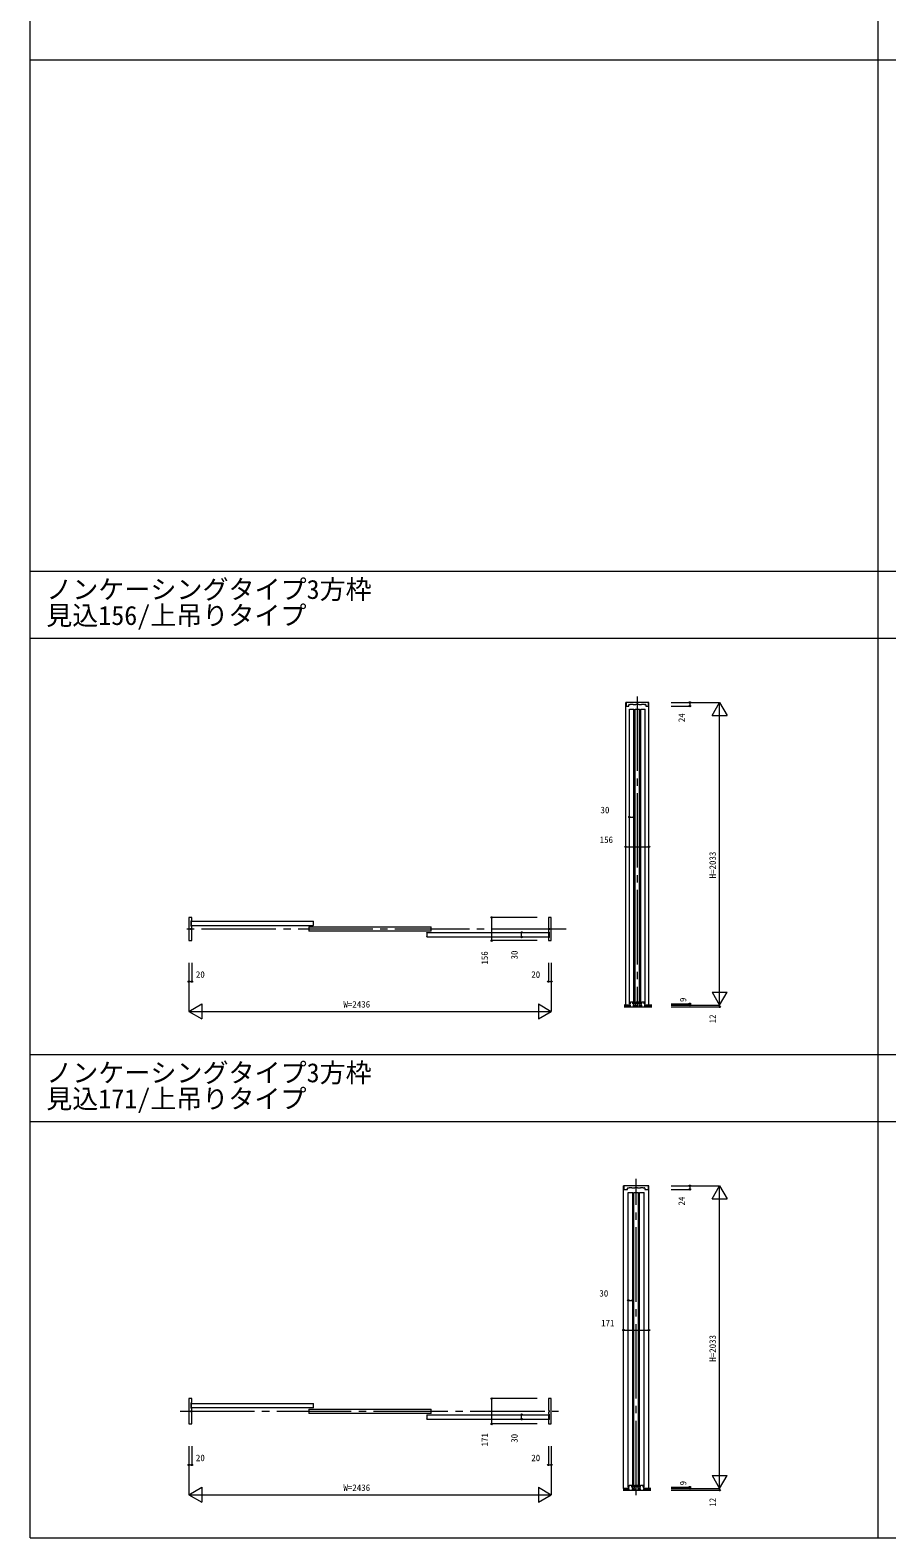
# Model space of a CAD drawing. Units: millimetres, scale not verified. Extents: x -14341 to 14341, y -10000 to 10000.
# Drawn here: x -14341 to -8583, y -10000 to 130 of the extents above; entities that cross this region are included whole.
import ezdxf
from ezdxf.enums import TextEntityAlignment as Align

# ---------------------------------------------------------------- set-up
doc = ezdxf.new("R2010")
doc.units = ezdxf.units.MM
doc.header["$LTSCALE"] = 50
doc.linetypes.add('USER1', pattern=[13, 10, -1, 1, -1])
for name, color, linetype, lineweight in [('0-0_0', 7, 'Continuous', 18), ('0-1_YKK_F1', 7, 'Continuous', 18), ('0-3_YKK_N1', 2, 'Continuous', 18), ('0-4_YKK_B1', 4, 'Continuous', 18), ('0-5_YKK_Z1', 7, 'Continuous', 18)]:
    doc.layers.add(name, color=color, linetype=linetype, lineweight=lineweight)
doc.styles.add('ＭＳ ゴシック', font='')
doc.styles.get('ＭＳ ゴシック').set_extended_font_data('MS Gothic')

msp = doc.modelspace()

# ---------------------------------------------------------------- linework, layer by layer
at = {"layer": '0-1_YKK_F1'}
for p, q in [((-14340.51, -10000), (-14340.51, 10000)), ((-8640.51, -10000), (-8640.51, 9500)), ((-14340.51, -70), (14159.49, -70)), ((-14340.51, -3505), (14159.49, -3505)), ((-14340.51, -3955), (14159.49, -3955)), ((-14340.51, -6752.5), (8459.49, -6752.5)), ((-14340.51, -7202.5), (8459.49, -7202.5)), ((-14340.51, -10000), (14340.51, -10000))]:
    msp.add_line(p, q, dxfattribs=at)
at = {"layer": '0-3_YKK_N1'}
for p, q in [((-10032.01, -4387.5), (-9707.01, -4387.5)), ((-10032.01, -4411.5), (-9907.01, -4411.5)), ((-9907.01, -4387.5), (-9907.01, -4411.5)), ((-9757.01, -4474.1), (-9707.01, -4387.5)), ((-9707.01, -6420.5), (-9707.01, -4387.5)), ((-9707.01, -4387.5), (-9657.01, -4474.1)), ((-9757.01, -4474.1), (-9657.01, -4474.1)), ((-10313.01, -5156.88), (-10283.01, -5156.88)), ((-10338.01, -5356.88), (-10182.01, -5356.88)), ((-11238.01, -5987.5), (-11238.01, -5831.5)), ((-10933.01, -5831.5), (-11238.01, -5831.5)), ((-11038.01, -5962.5), (-11038.01, -5932.5)), ((-10933.01, -5987.5), (-11238.01, -5987.5)), ((-13274.01, -6137.5), (-13274.01, -6462.5)), ((-13254.01, -6137.5), (-13254.01, -6262.5)), ((-10838.01, -6137.5), (-10838.01, -6462.5)), ((-13274.01, -6262.5), (-13254.01, -6262.5)), ((-9757.01, -6333.9), (-9657.01, -6333.9)), ((-9757.01, -6333.9), (-9657.01, -6333.9)), ((-9757.01, -6333.9), (-9707.01, -6420.5)), ((-9707.01, -6420.5), (-9657.01, -6333.9)), ((-13274.01, -6462.5), (-13187.41, -6412.5)), ((-13274.01, -6462.5), (-10838.01, -6462.5)), ((-13274.01, -6462.5), (-13187.41, -6512.5)), ((-13187.41, -6412.5), (-13187.41, -6512.5)), ((-10924.61, -6412.5), (-10924.61, -6512.5)), ((-10924.61, -6412.5), (-10838.01, -6462.5)), ((-10924.61, -6512.5), (-10838.01, -6462.5)), ((-10032.01, -6420.5), (-9707.01, -6420.5)), ((-10032.01, -6432.5), (-9707.01, -6432.5)), ((-9707.01, -6420.5), (-9707.01, -6432.5)), ((-10032.01, -7635), (-9707.01, -7635)), ((-10032.01, -7659), (-9907.01, -7659)), ((-9907.01, -7635), (-9907.01, -7659)), ((-9757.01, -7721.6), (-9707.01, -7635)), ((-9707.01, -9668), (-9707.01, -7635)), ((-9707.01, -7635), (-9657.01, -7721.6)), ((-9757.01, -7721.6), (-9657.01, -7721.6)), ((-10320.51, -8404.38), (-10290.51, -8404.38)), ((-10353.01, -8604.38), (-10182.01, -8604.38)), ((-11238.01, -9235), (-11238.01, -9064)), ((-10933.01, -9064), (-11238.01, -9064)), ((-11038.01, -9202.5), (-11038.01, -9172.5)), ((-10933.01, -9235), (-11238.01, -9235)), ((-13273.97, -9385), (-13273.97, -9710)), ((-13253.97, -9385), (-13253.97, -9510)), ((-10837.97, -9385), (-10837.97, -9710)), ((-13273.97, -9510), (-13253.97, -9510)), ((-9757.01, -9581.4), (-9657.01, -9581.4)), ((-9757.01, -9581.4), (-9707.01, -9668)), ((-9707.01, -9668), (-9657.01, -9581.4)), ((-13273.97, -9710), (-13187.36, -9660)), ((-13273.97, -9710), (-10837.97, -9710)), ((-13273.97, -9710), (-13187.36, -9760)), ((-13187.36, -9660), (-13187.36, -9760)), ((-10924.57, -9660), (-10924.57, -9760)), ((-10924.57, -9660), (-10837.97, -9710)), ((-10924.57, -9760), (-10837.97, -9710)), ((-10032.01, -9668), (-9707.01, -9668)), ((-10032.01, -9680), (-9707.01, -9680)), ((-9707.01, -9668), (-9707.01, -9680))]:
    msp.add_line(p, q, dxfattribs=at)
for points in [[(-10858.01, -6137.5), (-10858.01, -6262.5), (-10838.01, -6262.5)], [(-10032.01, -6411.5), (-9907.01, -6411.5), (-9907.01, -6420.5)], [(-10858.01, -9385), (-10858.01, -9510), (-10838.01, -9510)], [(-10032.01, -9659), (-9907.01, -9659), (-9907.01, -9668)]]:
    msp.add_lwpolyline(points, dxfattribs=at)
for centre in [(-9907.01, -4387.5), (-9907.01, -4411.5), (-10313.01, -5156.88), (-10283.01, -5156.88), (-10338.01, -5356.88), (-10182.01, -5356.88), (-11238.01, -5831.5), (-11038.01, -5932.5), (-11038.01, -5962.5), (-11238.01, -5987.5), (-13274.01, -6262.5), (-13254.01, -6262.5), (-10858.01, -6262.5), (-10838.01, -6262.5), (-9907.01, -6411.5), (-9907.01, -6420.5), (-9707.01, -6432.5), (-9907.01, -7635), (-9907.01, -7659), (-10320.51, -8404.38), (-10290.51, -8404.38), (-10353.01, -8604.38), (-10182.01, -8604.38), (-11238.01, -9064), (-11038.01, -9172.5), (-11038.01, -9202.5), (-11238.01, -9235), (-13273.97, -9510), (-13253.97, -9510), (-10858.01, -9510), (-10838.01, -9510), (-9907.01, -9659), (-9907.01, -9668), (-9707.01, -9680)]:
    msp.add_circle(centre, 5, dxfattribs=at)
at = {"layer": '0-4_YKK_B1'}
for p, q in [((-10338.01, -6420.5), (-10338.01, -4387.5)), ((-10335.51, -4387.5), (-10338.01, -4387.5)), ((-10313.01, -4431.5), (-10283.01, -4431.5)), ((-10313.01, -6411.5), (-10313.01, -4431.5)), ((-10283.01, -6411.5), (-10283.01, -4431.5)), ((-10275.01, -4431.5), (-10245.01, -4431.5)), ((-10275.01, -6411.5), (-10275.01, -4431.5)), ((-10245.01, -6411.5), (-10245.01, -4431.5)), ((-10237.01, -4431.5), (-10207.01, -4431.5)), ((-10237.01, -6411.5), (-10237.01, -4431.5)), ((-10207.01, -6411.5), (-10207.01, -4431.5)), ((-10202.31, -4402.3), (-10202.31, -4411)), ((-10182.01, -4387.5), (-10184.51, -4387.5)), ((-10182.01, -6420.5), (-10182.01, -4387.5)), ((-13259.01, -5889.5), (-13259.01, -5853.5)), ((-13257.51, -5858.5), (-13255.51, -5856.5)), ((-13257.51, -5858.5), (-13257.51, -5884.5)), ((-13257.01, -5851.5), (-13255.01, -5851.5)), ((-13255.51, -5856.5), (-12438.55, -5856.5)), ((-13254.01, -5850.5), (-13254.01, -5833.5)), ((-12438.55, -5856.5), (-12436.55, -5858.5)), ((-12436.55, -5884.5), (-12436.55, -5858.5)), ((-13255.51, -5886.5), (-13257.51, -5884.5)), ((-13255.01, -5891.5), (-13257.01, -5891.5)), ((-13255.51, -5886.5), (-12438.55, -5886.5)), ((-12466.55, -5896.5), (-12464.55, -5894.5)), ((-12466.55, -5896.5), (-12466.55, -5922.5)), ((-12464.55, -5924.5), (-12466.55, -5922.5)), ((-12464.55, -5894.5), (-11647.55, -5894.5)), ((-11647.55, -5924.5), (-12464.55, -5924.5)), ((-12438.55, -5886.5), (-12436.55, -5884.5)), ((-11675.55, -5934.5), (-11673.55, -5932.5)), ((-11675.55, -5934.5), (-11675.55, -5960.5)), ((-11673.55, -5962.5), (-11675.55, -5960.5)), ((-11673.55, -5932.5), (-10856.51, -5932.5)), ((-11673.55, -5962.5), (-10856.51, -5962.5)), ((-11647.55, -5894.5), (-11645.55, -5896.5)), ((-11647.55, -5924.5), (-11645.55, -5922.5)), ((-11645.55, -5922.5), (-11645.55, -5896.5)), ((-10858.01, -5968.5), (-10858.01, -5985.5)), ((-10857.01, -5927.5), (-10855.01, -5927.5)), ((-10855.01, -5967.5), (-10857.01, -5967.5)), ((-10856.51, -5932.5), (-10854.51, -5934.5)), ((-10856.51, -5962.5), (-10854.51, -5960.5)), ((-10854.51, -5960.5), (-10854.51, -5934.5)), ((-10853.01, -5929.5), (-10853.01, -5965.5)), ((-10313.01, -6411.5), (-10306.51, -6411.5)), ((-10306.51, -6411.5), (-10306.51, -6397.5)), ((-10306.51, -6397.5), (-10289.51, -6397.5)), ((-10289.51, -6411.5), (-10289.51, -6397.5)), ((-10289.51, -6411.5), (-10283.01, -6411.5)), ((-10275.01, -6411.5), (-10268.51, -6411.5)), ((-10268.51, -6411.5), (-10268.51, -6397.5)), ((-10268.51, -6397.5), (-10251.51, -6397.5)), ((-10251.51, -6411.5), (-10251.51, -6397.5)), ((-10251.51, -6411.5), (-10245.01, -6411.5)), ((-10237.01, -6411.5), (-10230.51, -6411.5)), ((-10230.51, -6411.5), (-10230.51, -6397.5)), ((-10230.51, -6397.5), (-10213.51, -6397.5)), ((-10213.51, -6411.5), (-10213.51, -6397.5)), ((-10213.51, -6411.5), (-10207.01, -6411.5)), ((-10353.01, -9668), (-10353.01, -7635)), ((-10350.51, -7635), (-10353.01, -7635)), ((-10320.51, -7679), (-10290.51, -7679)), ((-10320.51, -9659), (-10320.51, -7679)), ((-10290.51, -9659), (-10290.51, -7679)), ((-10282.51, -7679), (-10252.51, -7679)), ((-10282.51, -9659), (-10282.51, -7679)), ((-10252.51, -9659), (-10252.51, -7679)), ((-10244.51, -7679), (-10214.51, -7679)), ((-10244.51, -9659), (-10244.51, -7679)), ((-10214.51, -9659), (-10214.51, -7679)), ((-10182.01, -7635), (-10184.51, -7635)), ((-10182.01, -9668), (-10182.01, -7635)), ((-13259.01, -9129.5), (-13259.01, -9093.5)), ((-13257.51, -9098.5), (-13255.51, -9096.5)), ((-13257.51, -9098.5), (-13257.51, -9124.5)), ((-13257.01, -9091.5), (-13255.01, -9091.5)), ((-13255.51, -9096.5), (-12438.55, -9096.5)), ((-13254.01, -9090.5), (-13254.01, -9066)), ((-12438.55, -9096.5), (-12436.55, -9098.5)), ((-12436.55, -9124.5), (-12436.55, -9098.5)), ((-13255.51, -9126.5), (-13257.51, -9124.5)), ((-13255.01, -9131.5), (-13257.01, -9131.5)), ((-12438.55, -9126.5), (-13255.51, -9126.5)), ((-12466.55, -9136.5), (-12464.55, -9134.5)), ((-12466.55, -9136.5), (-12466.55, -9162.5)), ((-12464.55, -9164.5), (-12466.55, -9162.5)), ((-12464.55, -9134.5), (-11647.55, -9134.5)), ((-11647.55, -9164.5), (-12464.55, -9164.5)), ((-12438.55, -9126.5), (-12436.55, -9124.5)), ((-11675.55, -9174.5), (-11673.55, -9172.5)), ((-11675.55, -9174.5), (-11675.55, -9200.5)), ((-11673.55, -9202.5), (-11675.55, -9200.5)), ((-11673.55, -9172.5), (-10856.51, -9172.5)), ((-11673.55, -9202.5), (-10856.51, -9202.5)), ((-11647.55, -9134.5), (-11645.55, -9136.5)), ((-11647.55, -9164.5), (-11645.55, -9162.5)), ((-11645.55, -9162.5), (-11645.55, -9136.5)), ((-10858.01, -9208.5), (-10858.01, -9233)), ((-10857.01, -9167.5), (-10855.01, -9167.5)), ((-10855.01, -9207.5), (-10857.01, -9207.5)), ((-10856.51, -9172.5), (-10854.51, -9174.5)), ((-10856.51, -9202.5), (-10854.51, -9200.5)), ((-10854.51, -9200.5), (-10854.51, -9174.5)), ((-10853.01, -9169.5), (-10853.01, -9205.5)), ((-10320.51, -9659), (-10314.01, -9659)), ((-10314.01, -9659), (-10314.01, -9645)), ((-10314.01, -9645), (-10297.01, -9645)), ((-10297.01, -9659), (-10297.01, -9645)), ((-10297.01, -9659), (-10290.51, -9659)), ((-10282.51, -9659), (-10276.01, -9659)), ((-10276.01, -9659), (-10276.01, -9645)), ((-10276.01, -9645), (-10259.01, -9645)), ((-10259.01, -9659), (-10259.01, -9645)), ((-10259.01, -9659), (-10252.51, -9659)), ((-10244.51, -9659), (-10238.01, -9659)), ((-10238.01, -9659), (-10238.01, -9645)), ((-10238.01, -9645), (-10221.01, -9645)), ((-10221.01, -9659), (-10221.01, -9645)), ((-10221.01, -9659), (-10214.51, -9659))]:
    msp.add_line(p, q, dxfattribs=at)
for points in [[(-10184.51, -4409.5), (-10184.51, -4387.5), (-10335.51, -4387.5), (-10335.51, -4409.5)], [(-10333.51, -4411.5), (-10318.21, -4411.5), (-10317.71, -4411), (-10317.71, -4402.3)], [(-10315.71, -4400.3), (-10307.51, -4400.3), (-10307.51, -4397.5), (-10288.51, -4397.5), (-10288.51, -4400.3), (-10269.51, -4400.3), (-10269.51, -4397.5), (-10250.51, -4397.5), (-10250.51, -4400.3), (-10231.51, -4400.3), (-10231.51, -4397.5), (-10212.51, -4397.5), (-10212.51, -4400.3), (-10204.31, -4400.3)], [(-10202.31, -4411), (-10201.81, -4411.5), (-10186.51, -4411.5)], [(-13256.01, -5831.5), (-13274.01, -5831.5), (-13274.01, -5856.5), (-13274.01, -5962.5), (-13274.01, -5987.5), (-13256.01, -5987.5)], [(-10858.01, -5833.5), (-10858.01, -5903), (-10857.51, -5903.5), (-10853.01, -5903.5), (-10853.01, -5904.5), (-10853.01, -5914.5), (-10853.01, -5915.5), (-10857.51, -5915.5)], [(-10856.01, -5987.5), (-10838.01, -5987.5), (-10838.01, -5962.5), (-10838.01, -5856.5), (-10838.01, -5831.5), (-10856.01, -5831.5)], [(-13254.01, -5985.5), (-13254.01, -5916), (-13254.51, -5915.5), (-13259.01, -5915.5), (-13259.01, -5914.5), (-13259.01, -5904.5), (-13259.01, -5903.5), (-13254.51, -5903.5)], [(-13254.51, -5903.5), (-13254.01, -5903), (-13254.01, -5892.5)], [(-10857.51, -5915.5), (-10858.01, -5916), (-10858.01, -5926.5)], [(-10184.51, -7657), (-10184.51, -7635), (-10350.51, -7635), (-10350.51, -7657)], [(-10348.51, -7659), (-10325.71, -7659), (-10325.21, -7658.5), (-10325.21, -7649.8)], [(-10323.21, -7647.8), (-10315.01, -7647.8), (-10315.01, -7645), (-10296.01, -7645), (-10296.01, -7647.8), (-10277.01, -7647.8), (-10277.01, -7645), (-10258.01, -7645), (-10258.01, -7647.8), (-10239.01, -7647.8), (-10239.01, -7645), (-10220.01, -7645), (-10220.01, -7647.8), (-10211.81, -7647.8)], [(-10209.81, -7649.8), (-10209.81, -7658.5), (-10209.31, -7659), (-10186.51, -7659)], [(-13256.01, -9064), (-13274.01, -9064), (-13274.01, -9089), (-13274.01, -9210), (-13274.01, -9235), (-13256.01, -9235)], [(-10858.01, -9066), (-10858.01, -9143), (-10857.51, -9143.5), (-10853.01, -9143.5), (-10853.01, -9144.5), (-10853.01, -9154.5), (-10853.01, -9155.5)], [(-10856.01, -9235), (-10838.01, -9235), (-10838.01, -9210), (-10838.01, -9089), (-10838.01, -9064), (-10856.01, -9064)], [(-13259.01, -9143.5), (-13254.51, -9143.5), (-13254.01, -9143), (-13254.01, -9132.5)], [(-13254.01, -9233), (-13254.01, -9156), (-13254.51, -9155.5), (-13259.01, -9155.5), (-13259.01, -9154.5), (-13259.01, -9144.5), (-13259.01, -9143.5)], [(-10853.01, -9155.5), (-10857.51, -9155.5), (-10858.01, -9156), (-10858.01, -9166.5)]]:
    msp.add_lwpolyline(points, dxfattribs=at)
for centre, radius, start, end in [((-10333.51, -4409.5), 2, 180.00001, 270.00001), ((-10315.71, -4402.3), 2, 90, 180), ((-10204.31, -4402.3), 2, 0, 90), ((-10186.51, -4409.5), 2, 270, 0), ((-13257.01, -5853.5), 2, 90, 180), ((-13256.01, -5833.5), 2, 0, 90), ((-13255.01, -5850.5), 1, 270, 0), ((-10856.01, -5833.5), 2, 90, 180), ((-13257.01, -5889.5), 2, 180, 270), ((-13255.01, -5892.5), 1, 0, 90), ((-10857.01, -5926.5), 1, 180, 270), ((-10857.01, -5968.5), 1, 90, 180), ((-10855.01, -5929.5), 2, 0, 90), ((-10855.01, -5965.5), 2, 270, 0), ((-13256.01, -5985.5), 2, 270, 0), ((-10856.01, -5985.5), 2, 180, 270), ((-10348.51, -7657), 2, 180.00001, 270.00001), ((-10323.21, -7649.8), 2, 90, 180), ((-10211.81, -7649.8), 2, 0, 90), ((-10186.51, -7657), 2, 270, 0), ((-13257.01, -9093.5), 2, 90, 180), ((-13256.01, -9066), 2, 0, 90), ((-13255.01, -9090.5), 1, 270, 0), ((-10856.01, -9066), 2, 90, 180), ((-13257.01, -9129.5), 2, 180, 270), ((-13255.01, -9132.5), 1, 0, 90), ((-10857.01, -9166.5), 1, 180, 270), ((-10857.01, -9208.5), 1, 90, 180), ((-10855.01, -9169.5), 2, 0, 90), ((-10855.01, -9205.5), 2, 270, 0), ((-13256.01, -9233), 2, 270, 0), ((-10856.01, -9233), 2, 180, 270)]:
    msp.add_arc(centre, radius, start, end, dxfattribs=at)
at = {"layer": '0-5_YKK_Z1', "linetype": 'USER1'}
for p, q in [((-10260.01, -4346.93), (-10260.01, -6437.2)), ((-10738.6, -5909.5), (-13336.53, -5909.5)), ((-10267.51, -9713.4), (-10267.51, -7587.5)), ((-13332.61, -9149.5), (-10790.51, -9149.5))]:
    msp.add_line(p, q, dxfattribs=at)
at = {"layer": '0-5_YKK_Z1'}
for p, q in [((-10309.01, -6420.5), (-10348.01, -6420.5)), ((-10309.01, -6423.5), (-10348.01, -6423.5)), ((-10309.01, -6426.5), (-10348.01, -6426.5)), ((-10309.01, -6429.5), (-10348.01, -6429.5)), ((-10348.01, -6432.5), (-10162.01, -6432.5)), ((-10309.01, -6420.5), (-10309.01, -6432.5)), ((-10271.01, -6420.5), (-10287.01, -6420.5)), ((-10287.01, -6420.5), (-10287.01, -6432.5)), ((-10271.01, -6423.5), (-10287.01, -6423.5)), ((-10271.01, -6426.5), (-10287.01, -6426.5)), ((-10271.01, -6429.5), (-10287.01, -6429.5)), ((-10271.01, -6420.5), (-10271.01, -6432.5)), ((-10233.01, -6420.5), (-10249.01, -6420.5)), ((-10249.01, -6420.5), (-10249.01, -6432.5)), ((-10233.01, -6423.5), (-10249.01, -6423.5)), ((-10233.01, -6426.5), (-10249.01, -6426.5)), ((-10233.01, -6429.5), (-10249.01, -6429.5)), ((-10233.01, -6420.5), (-10233.01, -6432.5)), ((-10162.01, -6420.5), (-10211.01, -6420.5)), ((-10211.01, -6420.5), (-10211.01, -6432.5)), ((-10162.01, -6423.5), (-10211.01, -6423.5)), ((-10162.01, -6426.5), (-10211.01, -6426.5)), ((-10162.01, -6429.5), (-10211.01, -6429.5)), ((-10316.51, -9668), (-10355.51, -9668)), ((-10316.51, -9671), (-10355.51, -9671)), ((-10316.51, -9674), (-10355.51, -9674)), ((-10316.51, -9677), (-10355.51, -9677)), ((-10355.51, -9680), (-10169.51, -9680)), ((-10316.51, -9668), (-10316.51, -9680)), ((-10278.51, -9668), (-10294.51, -9668)), ((-10294.51, -9668), (-10294.51, -9680)), ((-10278.51, -9671), (-10294.51, -9671)), ((-10278.51, -9674), (-10294.51, -9674)), ((-10278.51, -9677), (-10294.51, -9677)), ((-10278.51, -9668), (-10278.51, -9680)), ((-10240.51, -9668), (-10256.51, -9668)), ((-10256.51, -9668), (-10256.51, -9680)), ((-10240.51, -9671), (-10256.51, -9671)), ((-10240.51, -9674), (-10256.51, -9674)), ((-10240.51, -9677), (-10256.51, -9677)), ((-10240.51, -9668), (-10240.51, -9680)), ((-10169.51, -9668), (-10218.51, -9668)), ((-10218.51, -9668), (-10218.51, -9680)), ((-10169.51, -9671), (-10218.51, -9671)), ((-10169.51, -9674), (-10218.51, -9674)), ((-10169.51, -9677), (-10218.51, -9677))]:
    msp.add_line(p, q, dxfattribs=at)

# ---------------------------------------------------------------- texts
at = {"layer": '0-0_0', "style": 'ＭＳ ゴシック'}
for s, p in [('ノンケーシングタイプ3方枠', (-14232.51, -3730)), ('見込156/上吊りタイプ', (-14232.51, -3905)), ('ノンケーシングタイプ3方枠', (-14232.51, -6977.5)), ('見込171/上吊りタイプ', (-14232.51, -7152.5))]:
    msp.add_text(s, height=128.3, dxfattribs=at).set_placement(p, align=Align.BOTTOM_LEFT)
at = {"layer": '0-3_YKK_N1', "color": 7, "style": 'ＭＳ ゴシック'}
for s, p in [('24', (-9927.23, -4519.66)), ('H=2033', (-9719.01, -5569)), ('156', (-11251.2, -6148.45)), ('30', (-11051.18, -6113.81)), ('9', (-9917.76, -6399.99)), ('12', (-9719.01, -6543.16)), ('24', (-9927.23, -7767.16)), ('H=2033', (-9719.01, -8816.5)), ('171', (-11251.2, -9385.95)), ('30', (-11051.18, -9361.31)), ('9', (-9917.76, -9647.49)), ('12', (-9719.01, -9790.66))]:
    msp.add_text(s, height=43.99, rotation=90, dxfattribs=at).set_placement(p, align=Align.BOTTOM_LEFT)
for s, p in [('30', (-10507.44, -5144.88)), ('156', (-10513.18, -5344.88)), ('20', (-13226.68, -6250.5)), ('20', (-10972.6, -6250.5)), ('W=2436', (-12235.25, -6450.5)), ('30', (-10514.94, -8392.38)), ('171', (-10503.18, -8592.38)), ('20', (-13226.64, -9498)), ('20', (-10972.6, -9498)), ('W=2436', (-12235.21, -9698))]:
    msp.add_text(s, height=43.99, dxfattribs=at).set_placement(p, align=Align.BOTTOM_LEFT)

doc.saveas('drawing.dxf')
